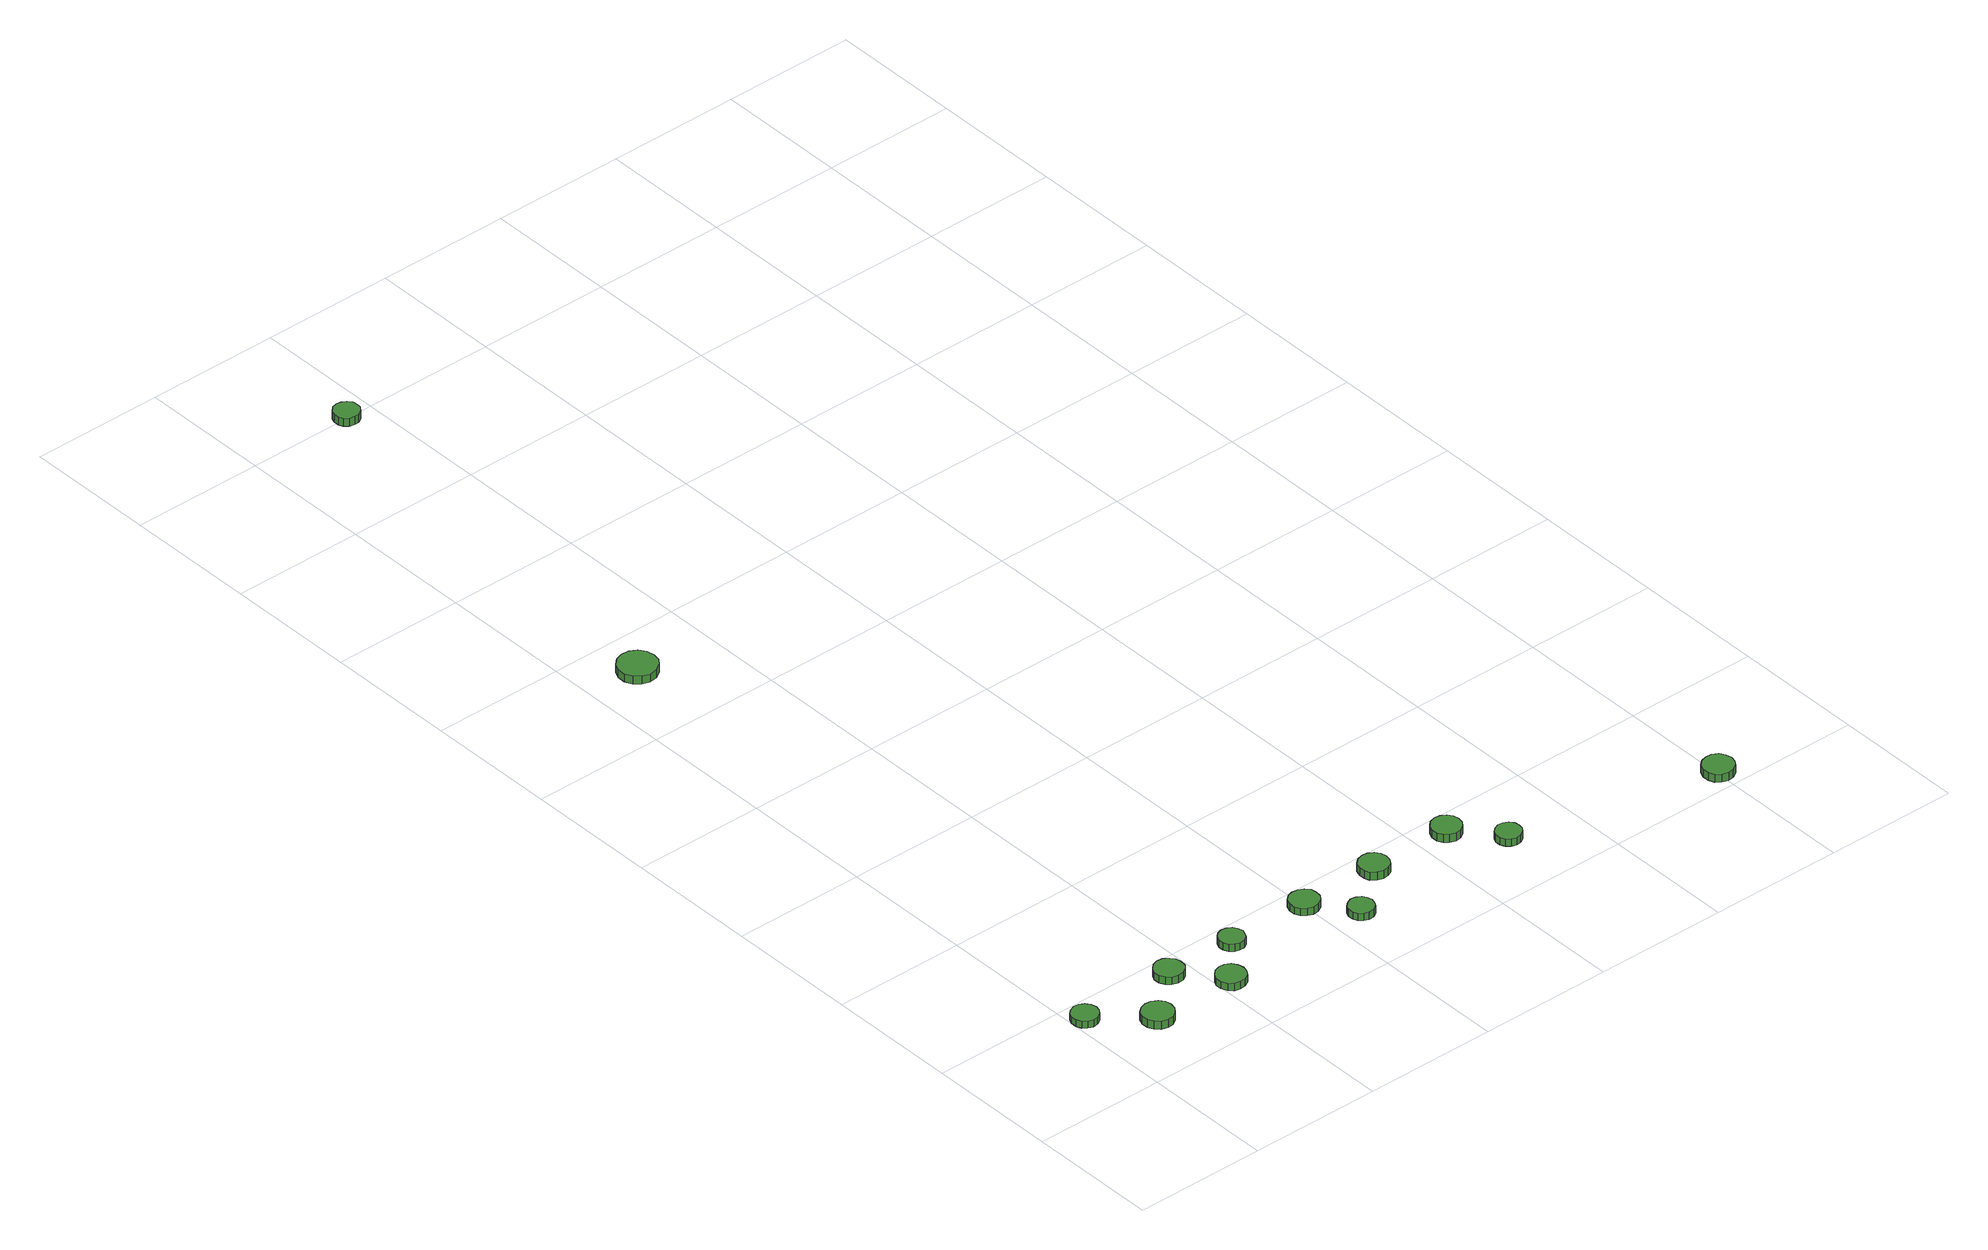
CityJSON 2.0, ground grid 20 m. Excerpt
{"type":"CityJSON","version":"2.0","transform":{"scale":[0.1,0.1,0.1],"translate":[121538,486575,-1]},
"CityObjects":{
"tree1":{"type":"SolitaryVegetationObject","attributes":{"function":"something"},"geometry":[{"type":"MultiSurface","lod":"1","boundaries":[[[0,1,2,3,4,5,6,7,8,9,10,11,12,13,14]],[[15,16,17,18,19,20,21,22,23,24,25,26,27,28,29]],[[0,29,28,1]],[[1,28,27,2]],[[2,27,26,3]],[[3,26,25,4]],[[4,25,24,5]],[[5,24,23,6]],[[6,23,22,7]],[[7,22,21,8]],[[8,21,20,9]],[[9,20,19,10]],[[10,19,18,11]],[[11,18,17,12]],[[12,17,16,13]],[[13,16,15,14]],[[14,15,29,0]]]}]},
"tree2":{"type":"SolitaryVegetationObject","attributes":{"function":"something"},"geometry":[{"type":"MultiSurface","lod":"1","boundaries":[[[30,31,32,33,34,35,36,37,38,39,40,41,42,43,44]],[[45,46,47,48,49,50,51,52,53,54,55,56,57,58,59]],[[30,59,58,31]],[[31,58,57,32]],[[32,57,56,33]],[[33,56,55,34]],[[34,55,54,35]],[[35,54,53,36]],[[36,53,52,37]],[[37,52,51,38]],[[38,51,50,39]],[[39,50,49,40]],[[40,49,48,41]],[[41,48,47,42]],[[42,47,46,43]],[[43,46,45,44]],[[44,45,59,30]]]}]},
"tree3":{"type":"SolitaryVegetationObject","attributes":{"function":"something"},"geometry":[{"type":"MultiSurface","lod":"1","boundaries":[[[60,61,62,63,64,65,66,67,68,69,70,71,72,73,74]],[[75,76,77,78,79,80,81,82,83,84,85,86,87,88,89]],[[60,89,88,61]],[[61,88,87,62]],[[62,87,86,63]],[[63,86,85,64]],[[64,85,84,65]],[[65,84,83,66]],[[66,83,82,67]],[[67,82,81,68]],[[68,81,80,69]],[[69,80,79,70]],[[70,79,78,71]],[[71,78,77,72]],[[72,77,76,73]],[[73,76,75,74]],[[74,75,89,60]]]}]},
"tree4":{"type":"SolitaryVegetationObject","attributes":{"function":"something"},"geometry":[{"type":"MultiSurface","lod":"1","boundaries":[[[90,91,92,93,94,95,96,97,98,99,100,101,102,103,104]],[[105,106,107,108,109,110,111,112,113,114,115,116,117,118,119]],[[90,119,118,91]],[[91,118,117,92]],[[92,117,116,93]],[[93,116,115,94]],[[94,115,114,95]],[[95,114,113,96]],[[96,113,112,97]],[[97,112,111,98]],[[98,111,110,99]],[[99,110,109,100]],[[100,109,108,101]],[[101,108,107,102]],[[102,107,106,103]],[[103,106,105,104]],[[104,105,119,90]]]}]},
"tree5":{"type":"SolitaryVegetationObject","attributes":{"function":"something"},"geometry":[{"type":"MultiSurface","lod":"1","boundaries":[[[120,121,122,123,124,125,126,127,128,129,130,131,132,133,134]],[[135,136,137,138,139,140,141,142,143,144,145,146,147,148,149]],[[120,149,148,121]],[[121,148,147,122]],[[122,147,146,123]],[[123,146,145,124]],[[124,145,144,125]],[[125,144,143,126]],[[126,143,142,127]],[[127,142,141,128]],[[128,141,140,129]],[[129,140,139,130]],[[130,139,138,131]],[[131,138,137,132]],[[132,137,136,133]],[[133,136,135,134]],[[134,135,149,120]]]}]},
"tree6":{"type":"SolitaryVegetationObject","attributes":{"function":"something"},"geometry":[{"type":"MultiSurface","lod":"1","boundaries":[[[150,151,152,153,154,155,156,157,158,159,160,161,162,163,164]],[[165,166,167,168,169,170,171,172,173,174,175,176,177,178,179]],[[150,179,178,151]],[[151,178,177,152]],[[152,177,176,153]],[[153,176,175,154]],[[154,175,174,155]],[[155,174,173,156]],[[156,173,172,157]],[[157,172,171,158]],[[158,171,170,159]],[[159,170,169,160]],[[160,169,168,161]],[[161,168,167,162]],[[162,167,166,163]],[[163,166,165,164]],[[164,165,179,150]]]}]},
"tree7":{"type":"SolitaryVegetationObject","attributes":{"function":"something"},"geometry":[{"type":"MultiSurface","lod":"1","boundaries":[[[180,181,182,183,184,185,186,187,188,189,190,191,192,193,194]],[[195,196,197,198,199,200,201,202,203,204,205,206,207,208,209]],[[180,209,208,181]],[[181,208,207,182]],[[182,207,206,183]],[[183,206,205,184]],[[184,205,204,185]],[[185,204,203,186]],[[186,203,202,187]],[[187,202,201,188]],[[188,201,200,189]],[[189,200,199,190]],[[190,199,198,191]],[[191,198,197,192]],[[192,197,196,193]],[[193,196,195,194]],[[194,195,209,180]]]}]},
"tree8":{"type":"SolitaryVegetationObject","attributes":{"function":"something"},"geometry":[{"type":"MultiSurface","lod":"1","boundaries":[[[210,211,212,213,214,215,216,217,218,219,220,221,222,223,224]],[[225,226,227,228,229,230,231,232,233,234,235,236,237,238,239]],[[210,239,238,211]],[[211,238,237,212]],[[212,237,236,213]],[[213,236,235,214]],[[214,235,234,215]],[[215,234,233,216]],[[216,233,232,217]],[[217,232,231,218]],[[218,231,230,219]],[[219,230,229,220]],[[220,229,228,221]],[[221,228,227,222]],[[222,227,226,223]],[[223,226,225,224]],[[224,225,239,210]]]}]},
"tree9":{"type":"SolitaryVegetationObject","attributes":{"function":"something"},"geometry":[{"type":"MultiSurface","lod":"1","boundaries":[[[240,241,242,243,244,245,246,247,248,249,250,251,252,253,254]],[[255,256,257,258,259,260,261,262,263,264,265,266,267,268,269]],[[240,269,268,241]],[[241,268,267,242]],[[242,267,266,243]],[[243,266,265,244]],[[244,265,264,245]],[[245,264,263,246]],[[246,263,262,247]],[[247,262,261,248]],[[248,261,260,249]],[[249,260,259,250]],[[250,259,258,251]],[[251,258,257,252]],[[252,257,256,253]],[[253,256,255,254]],[[254,255,269,240]]]}]},
"tree10":{"type":"SolitaryVegetationObject","attributes":{"function":"something"},"geometry":[{"type":"MultiSurface","lod":"1","boundaries":[[[270,271,272,273,274,275,276,277,278,279,280,281,282,283,284]],[[285,286,287,288,289,290,291,292,293,294,295,296,297,298,299]],[[270,299,298,271]],[[271,298,297,272]],[[272,297,296,273]],[[273,296,295,274]],[[274,295,294,275]],[[275,294,293,276]],[[276,293,292,277]],[[277,292,291,278]],[[278,291,290,279]],[[279,290,289,280]],[[280,289,288,281]],[[281,288,287,282]],[[282,287,286,283]],[[283,286,285,284]],[[284,285,299,270]]]}]},
"tree11":{"type":"SolitaryVegetationObject","attributes":{"function":"something"},"geometry":[{"type":"MultiSurface","lod":"1","boundaries":[[[300,301,302,303,304,305,306,307,308,309,310,311,312,313,314]],[[315,316,317,318,319,320,321,322,323,324,325,326,327,328,329]],[[300,329,328,301]],[[301,328,327,302]],[[302,327,326,303]],[[303,326,325,304]],[[304,325,324,305]],[[305,324,323,306]],[[306,323,322,307]],[[307,322,321,308]],[[308,321,320,309]],[[309,320,319,310]],[[310,319,318,311]],[[311,318,317,312]],[[312,317,316,313]],[[313,316,315,314]],[[314,315,329,300]]]}]},
"tree12":{"type":"SolitaryVegetationObject","attributes":{"function":"something"},"geometry":[{"type":"MultiSurface","lod":"1","boundaries":[[[330,331,332,333,334,335,336,337,338,339,340,341,342,343,344]],[[345,346,347,348,349,350,351,352,353,354,355,356,357,358,359]],[[330,359,358,331]],[[331,358,357,332]],[[332,357,356,333]],[[333,356,355,334]],[[334,355,354,335]],[[335,354,353,336]],[[336,353,352,337]],[[337,352,351,338]],[[338,351,350,339]],[[339,350,349,340]],[[340,349,348,341]],[[341,348,347,342]],[[342,347,346,343]],[[343,346,345,344]],[[344,345,359,330]]]}]},
"tree13":{"type":"SolitaryVegetationObject","attributes":{"function":"something"},"geometry":[{"type":"MultiSurface","lod":"1","boundaries":[[[360,361,362,363,364,365,366,367,368,369,370,371,372,373,374]],[[375,376,377,378,379,380,381,382,383,384,385,386,387,388,389]],[[360,389,388,361]],[[361,388,387,362]],[[362,387,386,363]],[[363,386,385,364]],[[364,385,384,365]],[[365,384,383,366]],[[366,383,382,367]],[[367,382,381,368]],[[368,381,380,369]],[[369,380,379,370]],[[370,379,378,371]],[[371,378,377,372]],[[372,377,376,373]],[[373,376,375,374]],[[374,375,389,360]]]}]}
},
"vertices":[
[40,167,19],[38,175,19],[33,182,19],[26,186,19],[18,187,19],[10,184,19],[4,179,19],[1,171,19],[1,163,19],[4,155,19],[10,150,19],[18,147,19],[26,148,19],[33,152,19],[38,159,19],[38,159,8],[33,152,8],[26,148,8],[18,147,8],[10,150,8],[4,155,8],[1,163,8],[1,171,8],[4,179,8],[10,184,8],[18,187,8],[26,186,8],[33,182,8],[38,175,8],[40,167,8],
[115,104,22],[113,114,22],[107,121,22],[99,126,22],[90,127,22],[80,124,22],[73,118,22],[69,109,22],[69,99,22],[73,91,22],[80,84,22],[90,81,22],[99,82,22],[107,87,22],[113,95,22],[113,95,9],[107,87,9],[99,82,9],[90,81,9],[80,84,9],[73,91,9],[69,99,9],[69,109,9],[73,118,9],[80,124,9],[90,127,9],[99,126,9],[107,121,9],[113,114,9],[115,104,9],
[187,167,21],[186,176,21],[180,183,21],[173,188,21],[164,189,21],[155,186,21],[149,180,21],[145,172,21],[145,163,21],[149,155,21],[155,149,21],[164,146,21],[173,147,21],[180,151,21],[186,158,21],[186,158,9],[180,151,9],[173,147,9],[164,146,9],[155,149,9],[149,155,9],[145,163,9],[145,172,9],[149,180,9],[155,186,9],[164,189,9],[173,188,9],[180,183,9],[186,176,9],[187,167,9],
[239,102,23],[237,111,23],[232,119,23],[224,123,23],[215,124,23],[206,121,23],[200,115,23],[196,107,23],[196,98,23],[200,89,23],[206,83,23],[215,81,23],[224,81,23],[232,86,23],[237,93,23],[237,93,11],[232,86,11],[224,81,11],[215,81,11],[206,83,11],[200,89,11],[196,98,11],[196,107,11],[200,115,11],[206,121,11],[215,124,11],[224,123,11],[232,119,11],[237,111,11],[239,102,11],
[293,166,21],[291,174,21],[287,180,21],[280,184,21],[272,185,21],[265,183,21],[259,178,21],[256,170,21],[256,163,21],[259,155,21],[265,150,21],[272,148,21],[280,148,21],[287,152,21],[291,159,21],[291,159,9],[287,152,9],[280,148,9],[272,148,9],[265,150,9],[259,155,9],[256,163,9],[256,170,9],[259,178,9],[265,183,9],[272,185,9],[280,184,9],[287,180,9],[291,174,9],[293,166,9],
[109,1129,22],[107,1141,22],[100,1151,22],[89,1157,22],[77,1158,22],[66,1154,22],[57,1146,22],[52,1135,22],[52,1123,22],[57,1112,22],[66,1104,22],[77,1100,22],[89,1102,22],[100,1108,22],[107,1117,22],[107,1117,9],[100,1108,9],[89,1102,9],[77,1100,9],[66,1104,9],[57,1112,9],[52,1123,9],[52,1135,9],[57,1146,9],[66,1154,9],[77,1158,9],[89,1157,9],[100,1151,9],[107,1141,9],[109,1129,9],
[421,166,21],[420,175,21],[414,182,21],[406,186,21],[397,187,21],[389,185,21],[382,179,21],[378,170,21],[378,161,21],[382,153,21],[389,147,21],[397,144,21],[406,145,21],[414,149,21],[420,157,21],[420,157,9],[414,149,9],[406,145,9],[397,144,9],[389,147,9],[382,153,9],[378,161,9],[378,170,9],[382,179,9],[389,185,9],[397,187,9],[406,186,9],[414,182,9],[420,175,9],[421,166,9],
[463,103,24],[461,111,24],[457,117,24],[450,121,24],[442,122,24],[435,119,24],[429,114,24],[426,107,24],[426,99,24],[429,92,24],[435,87,24],[442,84,24],[450,85,24],[457,89,24],[461,95,24],[461,95,12],[457,89,12],[450,85,12],[442,84,12],[435,87,12],[429,92,12],[426,99,12],[426,107,12],[429,114,12],[435,119,12],[442,122,12],[450,121,12],[457,117,12],[461,111,12],[463,103,12],
[542,165,22],[540,174,22],[535,181,22],[527,186,22],[518,187,22],[509,184,22],[502,178,22],[499,169,22],[499,160,22],[502,152,22],[509,146,22],[518,143,22],[527,144,22],[535,148,22],[540,156,22],[540,156,9],[535,148,9],[527,144,9],[518,143,9],[509,146,9],[502,152,9],[499,160,9],[499,169,9],[502,178,9],[509,184,9],[518,187,9],[527,186,9],[535,181,9],[540,174,9],[542,165,9],
[667,164,23],[665,173,23],[660,180,23],[652,185,23],[643,186,23],[634,183,23],[628,177,23],[624,168,23],[624,159,23],[628,151,23],[634,145,23],[643,142,23],[652,143,23],[660,148,23],[665,155,23],[665,155,10],[660,148,10],[652,143,10],[643,142,10],[634,145,10],[628,151,10],[624,159,10],[624,168,10],[628,177,10],[634,183,10],[643,186,10],[652,185,10],[660,180,10],[665,173,10],[667,164,10],
[175,1797,25],[174,1805,25],[169,1811,25],[162,1815,25],[155,1816,25],[147,1814,25],[141,1808,25],[138,1801,25],[138,1793,25],[141,1786,25],[147,1781,25],[155,1779,25],[162,1779,25],[169,1783,25],[174,1790,25],[174,1790,12],[169,1783,12],[162,1779,12],[155,1779,12],[147,1781,12],[141,1786,12],[138,1793,12],[138,1801,12],[141,1808,12],[147,1814,12],[155,1816,12],[162,1815,12],[169,1811,12],[174,1805,12],[175,1797,12],
[716,100,24],[715,108,24],[710,114,24],[703,118,24],[695,119,24],[688,116,24],[682,111,24],[679,104,24],[679,96,24],[682,89,24],[688,84,24],[695,81,24],[703,82,24],[710,86,24],[715,93,24],[715,93,12],[710,86,12],[703,82,12],[695,81,12],[688,84,12],[682,89,12],[679,96,12],[679,104,12],[682,111,12],[688,116,12],[695,119,12],[703,118,12],[710,114,12],[715,108,12],[716,100,12],
[1022,28,26],[1020,37,26],[1015,45,26],[1006,50,26],[997,51,26],[988,48,26],[981,42,26],[977,33,26],[977,23,26],[981,14,26],[988,8,26],[997,5,26],[1006,6,26],[1015,11,26],[1020,19,26],[1020,19,13],[1015,11,13],[1006,6,13],[997,5,13],[988,8,13],[981,14,13],[977,23,13],[977,33,13],[981,42,13],[988,48,13],[997,51,13],[1006,50,13],[1015,45,13],[1020,37,13],[1022,28,13]
]}
